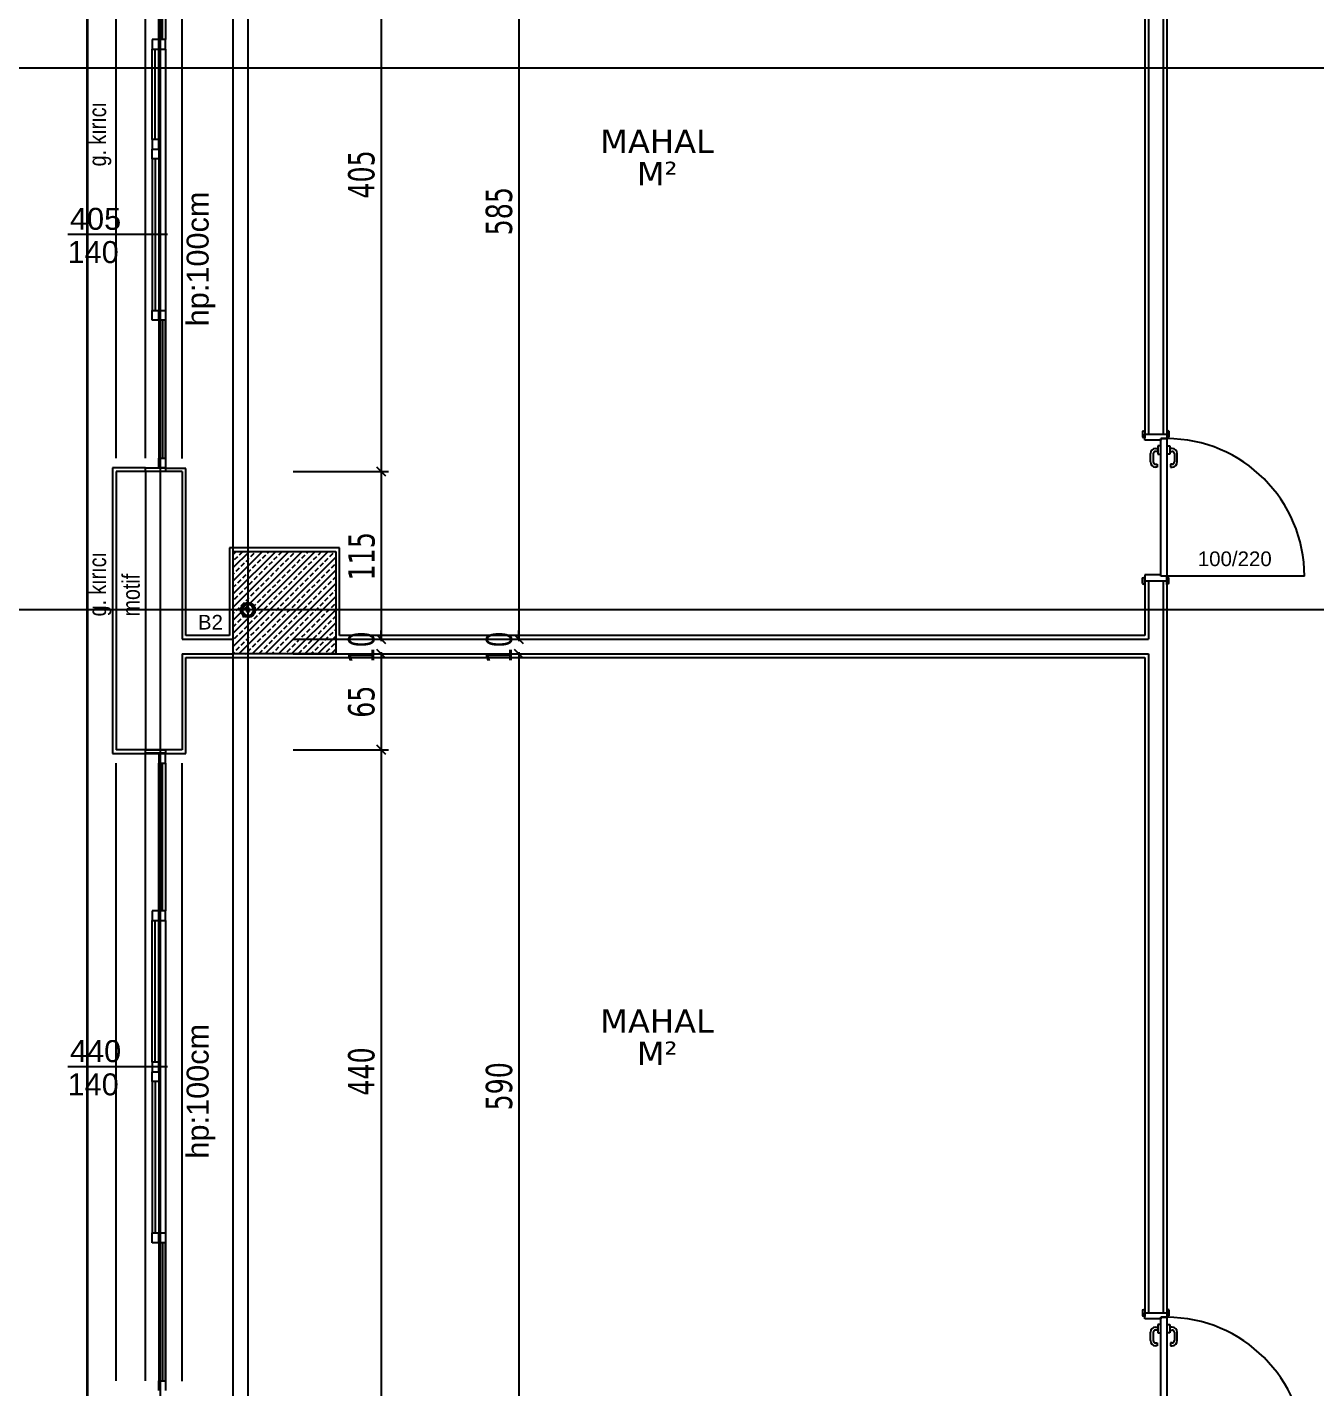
# Model space of a CAD drawing. Header units: millimetres. Extents: x 43168.9 to 43194.6, y -25545.1 to -25543.4.
# Drawn here: x 43176.2357 to 43176.4117, y -25544.0901 to -25543.9043 of the extents above; entities that cross this region are included whole.
import ezdxf
from ezdxf.enums import TextEntityAlignment as Align

# ---------------------------------------------------------------- set-up
doc = ezdxf.new("R2010")
doc.units = ezdxf.units.MM
doc.header["$LTSCALE"] = 200
for name, pattern in [('DASHDOT', [1, 0.5, -0.25, 0, -0.25]), ('DASHDOT2', [0.5, 0.25, -0.125, 0, -0.125]), ('HIDDEN2', [0.1875, 0.125, -0.0625])]:
    doc.linetypes.add(name, pattern=pattern)
for name, color, linetype in [('aks_sgh', 5, 'DASHDOT2'), ('cam_sgh', 1, 'Continuous'), ('dograma_sgh', 43, 'Continuous'), ('duv_sgh', 4, 'Continuous'), ('gor-4_sgh', 17, 'Continuous'), ('izd.tas.alt_sgh', 214, 'HIDDEN2'), ('kolon-b.a_sgh', 6, 'Continuous'), ('olcuic_sgh', 183, 'Continuous'), ('poz_sgh', 12, 'Continuous'), ('siva_sgh', 145, 'Continuous'), ('tarama-betonarme_sgh', 223, 'Continuous'), ('yapi-yaklasma_sgh', 41, 'DASHDOT'), ('yazi-merdi_sgh', 9, 'Continuous')]:
    doc.layers.add(name, color=color, linetype=linetype)
doc.styles.add('1-200', font='arial.ttf', dxfattribs={"height": 60})
doc.styles.add('dim', font='VERDANA.TTF', dxfattribs={"width": 0.7})
doc.styles.add('text1', font='VERDANA.TTF')
doc.styles.add('text2', font='arial.ttf')

msp = doc.modelspace()

# ---------------------------------------------------------------- hatches: boundary and pattern name
h = msp.add_hatch(color=256)
edge = h.paths.add_edge_path()
edge.add_arc((43176.26588, -25543.98392), 0.001, 0, 360)
edge = h.paths.add_edge_path(flags=16)
edge.add_arc((43176.26588, -25543.98392), 0.00075, 0, 360)

# ---------------------------------------------------------------- linework, layer by layer
at = {"color": 0, "linetype": 'ByBlock', "lineweight": -2}
for p, q in [((43176.28347, -25543.9644), (43176.28467, -25543.9656)), ((43176.28467, -25543.9656), (43176.28347, -25543.9644)), ((43176.26608, -25543.98372), (43176.26568, -25543.98372)), ((43176.26568, -25543.98372), (43176.26568, -25543.98412)), ((43176.26568, -25543.98412), (43176.26608, -25543.98412)), ((43176.26595, -25543.98385), (43176.26581, -25543.98399)), ((43176.26595, -25543.98399), (43176.26581, -25543.98385)), ((43176.26608, -25543.98412), (43176.26608, -25543.98372)), ((43176.28347, -25543.98732), (43176.28467, -25543.98852)), ((43176.28347, -25543.98732), (43176.28467, -25543.98852)), ((43176.30228, -25543.98732), (43176.30348, -25543.98852)), ((43176.30228, -25543.98732), (43176.30348, -25543.98852)), ((43176.28467, -25543.99052), (43176.28347, -25543.98932)), ((43176.28467, -25543.99052), (43176.28347, -25543.98932)), ((43176.30348, -25543.99052), (43176.30228, -25543.98932)), ((43176.30348, -25543.99052), (43176.30228, -25543.98932)), ((43176.28347, -25544.0024), (43176.28467, -25544.0036)), ((43176.28467, -25544.0036), (43176.28347, -25544.0024))]:
    msp.add_line(p, q, dxfattribs=at)
at = {"color": 0, "linetype": 'Continuous', "lineweight": -2}
for radius in [0.001, 0.00075]:
    msp.add_circle((43176.26588, -25543.98392), radius, dxfattribs=at)
at = {"layer": 'aks_sgh'}
for p, q in [((43176.25388, -25543.74092), (43176.25388, -25544.60992)), ((43176.26588, -25543.74092), (43176.26588, -25544.60992)), ((43176.98688, -25543.90991), (43176.18488, -25543.90991)), ((43176.98688, -25543.98392), (43176.18488, -25543.98392))]:
    msp.add_line(p, q, dxfattribs=at)
at = {"layer": 'cam_sgh'}
for p, q in [((43176.25419, -25543.906), (43176.25419, -25543.88582)), ((43176.25321, -25543.91967), (43176.25321, -25543.90733)), ((43176.25321, -25543.92233), (43176.25321, -25543.943)), ((43176.25419, -25543.94433), (43176.25419, -25543.96318)), ((43176.25419, -25544.025), (43176.25419, -25544.00482)), ((43176.25321, -25544.04567), (43176.25321, -25544.02633)), ((43176.25321, -25544.04833), (43176.25321, -25544.069)), ((43176.25419, -25544.07033), (43176.25419, -25544.08918))]:
    msp.add_line(p, q, dxfattribs=at)
at = {"layer": 'dograma_sgh'}
for p, q in [((43176.2537, -25543.906), (43176.25279, -25543.906)), ((43176.25279, -25543.906), (43176.25279, -25543.90733)), ((43176.25461, -25543.906), (43176.2537, -25543.906)), ((43176.2537, -25543.906), (43176.2537, -25543.90733)), ((43176.2537, -25543.90733), (43176.2537, -25543.906)), ((43176.25461, -25543.90733), (43176.25461, -25543.906)), ((43176.25279, -25543.90733), (43176.2537, -25543.90733)), ((43176.2537, -25543.90733), (43176.25461, -25543.90733)), ((43176.2537, -25543.91967), (43176.25279, -25543.91967)), ((43176.25279, -25543.91967), (43176.25279, -25543.921)), ((43176.2537, -25543.921), (43176.2537, -25543.91967)), ((43176.25279, -25543.92233), (43176.25279, -25543.921)), ((43176.25279, -25543.921), (43176.2537, -25543.921)), ((43176.25279, -25543.921), (43176.2537, -25543.921)), ((43176.2537, -25543.92233), (43176.25279, -25543.92233)), ((43176.2537, -25543.921), (43176.2537, -25543.92233)), ((43176.25279, -25543.94433), (43176.25279, -25543.943)), ((43176.25279, -25543.943), (43176.2537, -25543.943)), ((43176.2537, -25543.94433), (43176.2537, -25543.943)), ((43176.2537, -25543.943), (43176.25461, -25543.943)), ((43176.2537, -25543.943), (43176.2537, -25543.94433)), ((43176.25461, -25543.943), (43176.25461, -25543.94433)), ((43176.2537, -25543.94433), (43176.25279, -25543.94433)), ((43176.25461, -25543.94433), (43176.2537, -25543.94433)), ((43176.38808, -25543.95952), (43176.38838, -25543.95942)), ((43176.38808, -25543.95952), (43176.38808, -25543.96032)), ((43176.38838, -25543.95942), (43176.38838, -25543.96042)), ((43176.38838, -25543.95992), (43176.39138, -25543.95992)), ((43176.38838, -25543.96072), (43176.38838, -25543.95992)), ((43176.39168, -25543.95952), (43176.39138, -25543.95942)), ((43176.39138, -25543.95942), (43176.39138, -25543.96042)), ((43176.39138, -25543.95992), (43176.39138, -25543.96052)), ((43176.39168, -25543.95952), (43176.39168, -25543.96032)), ((43176.38808, -25543.96032), (43176.38838, -25543.96042)), ((43176.39058, -25543.96072), (43176.38838, -25543.96072)), ((43176.39058, -25543.96152), (43176.39018, -25543.96152)), ((43176.39018, -25543.96152), (43176.39018, -25543.96262)), ((43176.39058, -25543.96052), (43176.39138, -25543.96052)), ((43176.39058, -25543.97932), (43176.39058, -25543.96052)), ((43176.39108, -25543.96052), (43176.39058, -25543.96052)), ((43176.39058, -25543.96052), (43176.39058, -25543.96072)), ((43176.39138, -25543.96052), (43176.39108, -25543.96052)), ((43176.39168, -25543.96032), (43176.39138, -25543.96042)), ((43176.39138, -25543.96052), (43176.39138, -25543.97932)), ((43176.39138, -25543.96152), (43176.39178, -25543.96152)), ((43176.39178, -25543.96152), (43176.39178, -25543.96262)), ((43176.2537, -25543.96451), (43176.2537, -25543.96318)), ((43176.2537, -25543.96318), (43176.25461, -25543.96318)), ((43176.25461, -25543.96318), (43176.25461, -25543.96451)), ((43176.38914, -25543.96371), (43176.38914, -25543.96257)), ((43176.38954, -25543.96257), (43176.38954, -25543.96371)), ((43176.38984, -25543.96187), (43176.39018, -25543.96187)), ((43176.39018, -25543.96227), (43176.38984, -25543.96227)), ((43176.39018, -25543.96262), (43176.39058, -25543.96262)), ((43176.39178, -25543.96262), (43176.39138, -25543.96262)), ((43176.39212, -25543.96187), (43176.39178, -25543.96187)), ((43176.39178, -25543.96227), (43176.39212, -25543.96227)), ((43176.39242, -25543.96257), (43176.39242, -25543.96371)), ((43176.39282, -25543.96371), (43176.39282, -25543.96257)), ((43176.25188, -25543.965), (43176.25188, -25543.96451)), ((43176.25188, -25543.96451), (43176.25461, -25543.96451)), ((43176.25461, -25543.965), (43176.25188, -25543.965)), ((43176.25461, -25543.96451), (43176.2537, -25543.96451)), ((43176.25461, -25543.96451), (43176.25461, -25543.965)), ((43176.38984, -25543.96401), (43176.39008, -25543.96401)), ((43176.39008, -25543.96441), (43176.38984, -25543.96441)), ((43176.39008, -25543.96401), (43176.39008, -25543.96441)), ((43176.39212, -25543.96401), (43176.39188, -25543.96401)), ((43176.39188, -25543.96401), (43176.39188, -25543.96441)), ((43176.39188, -25543.96441), (43176.39212, -25543.96441)), ((43176.38808, -25543.97952), (43176.38838, -25543.97942)), ((43176.38808, -25543.98032), (43176.38808, -25543.97952)), ((43176.38808, -25543.98032), (43176.38838, -25543.98042)), ((43176.39058, -25543.97912), (43176.38838, -25543.97912)), ((43176.38838, -25543.97912), (43176.38838, -25543.97992)), ((43176.38838, -25543.98042), (43176.38838, -25543.97942)), ((43176.38838, -25543.97992), (43176.39138, -25543.97992)), ((43176.39058, -25543.97932), (43176.39058, -25543.97912)), ((43176.39138, -25543.97932), (43176.39058, -25543.97932)), ((43176.39108, -25543.97932), (43176.39058, -25543.97932)), ((43176.39138, -25543.97932), (43176.39108, -25543.97932)), ((43176.39138, -25543.97992), (43176.39138, -25543.97932)), ((43176.39168, -25543.97952), (43176.39138, -25543.97942)), ((43176.39138, -25543.98042), (43176.39138, -25543.97942)), ((43176.39168, -25543.98032), (43176.39138, -25543.98042)), ((43176.39168, -25543.98032), (43176.39168, -25543.97952)), ((43176.25188, -25544.00349), (43176.25188, -25544.003)), ((43176.25188, -25544.003), (43176.25461, -25544.003)), ((43176.25461, -25544.00349), (43176.25188, -25544.00349)), ((43176.25461, -25544.00349), (43176.2537, -25544.00349)), ((43176.2537, -25544.00349), (43176.2537, -25544.00482)), ((43176.25461, -25544.003), (43176.25461, -25544.00349)), ((43176.25461, -25544.00482), (43176.25461, -25544.00349)), ((43176.2537, -25544.00482), (43176.25461, -25544.00482)), ((43176.2537, -25544.025), (43176.25279, -25544.025)), ((43176.25279, -25544.025), (43176.25279, -25544.02633)), ((43176.25461, -25544.025), (43176.2537, -25544.025)), ((43176.2537, -25544.025), (43176.2537, -25544.02633)), ((43176.2537, -25544.02633), (43176.2537, -25544.025)), ((43176.25461, -25544.02633), (43176.25461, -25544.025)), ((43176.25279, -25544.02633), (43176.2537, -25544.02633)), ((43176.2537, -25544.02633), (43176.25461, -25544.02633)), ((43176.2537, -25544.04567), (43176.25279, -25544.04567)), ((43176.25279, -25544.04567), (43176.25279, -25544.047)), ((43176.25279, -25544.04833), (43176.25279, -25544.047)), ((43176.25279, -25544.047), (43176.2537, -25544.047)), ((43176.25279, -25544.047), (43176.2537, -25544.047)), ((43176.2537, -25544.047), (43176.2537, -25544.04567)), ((43176.2537, -25544.047), (43176.2537, -25544.04833)), ((43176.2537, -25544.04833), (43176.25279, -25544.04833)), ((43176.25279, -25544.07033), (43176.25279, -25544.069)), ((43176.25279, -25544.069), (43176.2537, -25544.069)), ((43176.2537, -25544.07033), (43176.2537, -25544.069)), ((43176.2537, -25544.069), (43176.25461, -25544.069)), ((43176.2537, -25544.069), (43176.2537, -25544.07033)), ((43176.25461, -25544.069), (43176.25461, -25544.07033)), ((43176.2537, -25544.07033), (43176.25279, -25544.07033)), ((43176.25461, -25544.07033), (43176.2537, -25544.07033)), ((43176.38808, -25544.07952), (43176.38838, -25544.07942)), ((43176.38808, -25544.07952), (43176.38808, -25544.08032)), ((43176.38808, -25544.08032), (43176.38838, -25544.08042)), ((43176.38838, -25544.07942), (43176.38838, -25544.08042)), ((43176.38838, -25544.07992), (43176.39138, -25544.07992)), ((43176.38838, -25544.08072), (43176.38838, -25544.07992)), ((43176.39058, -25544.08072), (43176.38838, -25544.08072)), ((43176.39058, -25544.08052), (43176.39138, -25544.08052)), ((43176.39058, -25544.09932), (43176.39058, -25544.08052)), ((43176.39108, -25544.08052), (43176.39058, -25544.08052)), ((43176.39058, -25544.08052), (43176.39058, -25544.08072)), ((43176.39138, -25544.08052), (43176.39108, -25544.08052)), ((43176.39168, -25544.07952), (43176.39138, -25544.07942)), ((43176.39138, -25544.07942), (43176.39138, -25544.08042)), ((43176.39138, -25544.07992), (43176.39138, -25544.08052)), ((43176.39168, -25544.08032), (43176.39138, -25544.08042)), ((43176.39138, -25544.08052), (43176.39138, -25544.09932)), ((43176.39168, -25544.07952), (43176.39168, -25544.08032)), ((43176.38914, -25544.08371), (43176.38914, -25544.08257)), ((43176.38954, -25544.08257), (43176.38954, -25544.08371)), ((43176.38984, -25544.08187), (43176.39018, -25544.08187)), ((43176.39018, -25544.08227), (43176.38984, -25544.08227)), ((43176.39058, -25544.08152), (43176.39018, -25544.08152)), ((43176.39018, -25544.08152), (43176.39018, -25544.08262)), ((43176.39138, -25544.08152), (43176.39178, -25544.08152)), ((43176.39178, -25544.08152), (43176.39178, -25544.08262)), ((43176.39212, -25544.08187), (43176.39178, -25544.08187)), ((43176.39178, -25544.08227), (43176.39212, -25544.08227)), ((43176.39242, -25544.08257), (43176.39242, -25544.08371)), ((43176.39282, -25544.08371), (43176.39282, -25544.08257)), ((43176.38984, -25544.08401), (43176.39008, -25544.08401)), ((43176.39008, -25544.08441), (43176.38984, -25544.08441)), ((43176.39008, -25544.08401), (43176.39008, -25544.08441)), ((43176.39018, -25544.08262), (43176.39058, -25544.08262)), ((43176.39178, -25544.08262), (43176.39138, -25544.08262)), ((43176.39212, -25544.08401), (43176.39188, -25544.08401)), ((43176.39188, -25544.08401), (43176.39188, -25544.08441)), ((43176.39188, -25544.08441), (43176.39212, -25544.08441)), ((43176.2537, -25544.09051), (43176.2537, -25544.08918)), ((43176.2537, -25544.08918), (43176.25461, -25544.08918)), ((43176.25461, -25544.08918), (43176.25461, -25544.09051))]:
    msp.add_line(p, q, dxfattribs=at)
at = {"layer": 'dograma_sgh', "color": 145}
msp.add_line((43176.41018, -25543.97932), (43176.39138, -25543.97932), dxfattribs=at)
for centre in [(43176.39138, -25543.97932), (43176.39138, -25544.09932)]:
    msp.add_arc(centre, 0.0188, 0, 90, dxfattribs=at)
at = {"layer": 'dograma_sgh'}
for centre, radius, start, end in [((43176.38984, -25543.96257), 0.0007, 90, 180), ((43176.38984, -25543.96257), 0.0003, 90, 180), ((43176.39212, -25543.96257), 0.0007, 360, 90), ((43176.39212, -25543.96257), 0.0003, 360, 90), ((43176.38984, -25543.96371), 0.0007, 180, 270), ((43176.38984, -25543.96371), 0.0003, 180, 270), ((43176.39212, -25543.96371), 0.0003, 270, 360), ((43176.39212, -25543.96371), 0.0007, 270, 360), ((43176.38984, -25544.08257), 0.0007, 90, 180), ((43176.38984, -25544.08257), 0.0003, 90, 180), ((43176.39212, -25544.08257), 0.0007, 360, 90), ((43176.39212, -25544.08257), 0.0003, 360, 90), ((43176.38984, -25544.08371), 0.0007, 180, 270), ((43176.38984, -25544.08371), 0.0003, 180, 270), ((43176.39212, -25544.08371), 0.0003, 270, 360), ((43176.39212, -25544.08371), 0.0007, 270, 360)]:
    msp.add_arc(centre, radius, start, end, dxfattribs=at)
at = {"layer": 'duv_sgh'}
for p, q in [((43176.38888, -25543.87092), (43176.38888, -25543.95992)), ((43176.39088, -25543.87092), (43176.39088, -25543.95992)), ((43176.38838, -25543.95992), (43176.39138, -25543.95992)), ((43176.24788, -25543.965), (43176.24788, -25544.003)), ((43176.25688, -25543.965), (43176.24788, -25543.965)), ((43176.25188, -25543.965), (43176.25188, -25544.003)), ((43176.25688, -25543.965), (43176.25688, -25543.98792)), ((43176.38838, -25543.97992), (43176.39138, -25543.97992)), ((43176.38888, -25543.97992), (43176.38888, -25543.98792)), ((43176.39088, -25543.97992), (43176.39088, -25544.07992)), ((43176.25688, -25543.98792), (43176.26388, -25543.98792)), ((43176.27788, -25543.98792), (43176.38888, -25543.98792)), ((43176.25688, -25543.98992), (43176.25688, -25544.003)), ((43176.25688, -25543.98992), (43176.26388, -25543.98992)), ((43176.27788, -25543.98992), (43176.38888, -25543.98992)), ((43176.38888, -25543.98992), (43176.38888, -25544.07992)), ((43176.25688, -25544.003), (43176.24788, -25544.003)), ((43176.38838, -25544.07992), (43176.39138, -25544.07992))]:
    msp.add_line(p, q, dxfattribs=at)
at = {"layer": 'gor-4_sgh'}
for p, q in [((43176.24388, -25543.85792), (43176.24388, -25544.47292)), ((43176.25188, -25543.921), (43176.25188, -25543.88435)), ((43176.24788, -25543.96318), (43176.24788, -25543.88582)), ((43176.2537, -25543.906), (43176.2537, -25543.88582)), ((43176.25461, -25543.88582), (43176.25461, -25543.906)), ((43176.25688, -25543.96324), (43176.25688, -25543.88582)), ((43176.25279, -25543.91967), (43176.25279, -25543.90733)), ((43176.2537, -25543.91967), (43176.2537, -25543.90733)), ((43176.25461, -25543.90733), (43176.25461, -25543.96451)), ((43176.25188, -25543.96318), (43176.25188, -25543.921)), ((43176.25279, -25543.92233), (43176.25279, -25543.943)), ((43176.2537, -25543.92233), (43176.2537, -25543.943)), ((43176.2537, -25543.94433), (43176.2537, -25543.96318)), ((43176.25461, -25543.96318), (43176.25461, -25543.94433)), ((43176.25188, -25544.047), (43176.25188, -25544.00335)), ((43176.24788, -25544.08918), (43176.24788, -25544.00482)), ((43176.2537, -25544.025), (43176.2537, -25544.00482)), ((43176.25461, -25544.00482), (43176.25461, -25544.025)), ((43176.25688, -25544.08924), (43176.25688, -25544.00482)), ((43176.25279, -25544.04567), (43176.25279, -25544.02633)), ((43176.2537, -25544.04567), (43176.2537, -25544.02633)), ((43176.25461, -25544.02633), (43176.25461, -25544.09051)), ((43176.25188, -25544.08918), (43176.25188, -25544.047)), ((43176.25279, -25544.04833), (43176.25279, -25544.069)), ((43176.2537, -25544.04833), (43176.2537, -25544.069)), ((43176.2537, -25544.07033), (43176.2537, -25544.08918)), ((43176.25461, -25544.08918), (43176.25461, -25544.07033))]:
    msp.add_line(p, q, dxfattribs=at)
at = {"layer": 'izd.tas.alt_sgh'}
for p, q in [((43176.26388, -25543.97792), (43176.26388, -25543.83792)), ((43176.26388, -25544.46492), (43176.26388, -25543.97792))]:
    msp.add_line(p, q, dxfattribs=at)
at = {"layer": 'kolon-b.a_sgh'}
for p, q in [((43176.26388, -25543.97592), (43176.27788, -25543.97592)), ((43176.26388, -25543.98992), (43176.26388, -25543.97592)), ((43176.27788, -25543.97592), (43176.27788, -25543.98992)), ((43176.27788, -25543.98992), (43176.26388, -25543.98992))]:
    msp.add_line(p, q, dxfattribs=at)
at = {"layer": 'olcuic_sgh'}
for p, q in [((43176.30288, -25543.87068), (43176.30288, -25543.98817)), ((43176.28407, -25543.88375), (43176.28407, -25543.96525)), ((43176.27207, -25543.965), (43176.28507, -25543.965)), ((43176.27207, -25543.965), (43176.28507, -25543.965)), ((43176.28407, -25543.96475), (43176.28407, -25543.98817)), ((43176.28407, -25543.98792), (43176.28407, -25543.98672)), ((43176.30288, -25543.98792), (43176.30288, -25543.98672)), ((43176.27207, -25543.98792), (43176.28507, -25543.98792)), ((43176.27207, -25543.98792), (43176.28507, -25543.98792)), ((43176.28407, -25543.98967), (43176.28407, -25544.00325)), ((43176.30012, -25543.98792), (43176.30388, -25543.98792)), ((43176.30012, -25543.98792), (43176.30388, -25543.98792)), ((43176.30288, -25543.98967), (43176.30288, -25544.10817)), ((43176.27207, -25543.98992), (43176.28507, -25543.98992)), ((43176.27207, -25543.98992), (43176.28507, -25543.98992)), ((43176.28407, -25543.98992), (43176.28407, -25543.99112)), ((43176.30012, -25543.98992), (43176.30388, -25543.98992)), ((43176.30012, -25543.98992), (43176.30388, -25543.98992)), ((43176.30288, -25543.98992), (43176.30288, -25543.99112)), ((43176.27207, -25544.003), (43176.28507, -25544.003)), ((43176.27207, -25544.003), (43176.28507, -25544.003)), ((43176.28407, -25544.00275), (43176.28407, -25544.09125))]:
    msp.add_line(p, q, dxfattribs=at)
at = {"layer": 'poz_sgh'}
for p, q in [((43176.25489, -25543.93266), (43176.2413, -25543.93266)), ((43176.25489, -25544.04633), (43176.2413, -25544.04633))]:
    msp.add_line(p, q, dxfattribs=at)
at = {"layer": 'siva_sgh'}
for p, q in [((43176.38838, -25543.87142), (43176.38838, -25543.95992)), ((43176.39138, -25543.87142), (43176.39138, -25543.95992)), ((43176.25188, -25543.96451), (43176.24738, -25543.96451)), ((43176.24738, -25543.96451), (43176.24738, -25544.003)), ((43176.25738, -25543.96462), (43176.25461, -25543.96462)), ((43176.25738, -25543.98742), (43176.25738, -25543.96462)), ((43176.27838, -25543.97542), (43176.26338, -25543.97542)), ((43176.26338, -25543.97542), (43176.26338, -25543.98742)), ((43176.27838, -25543.98742), (43176.27838, -25543.97542)), ((43176.38838, -25543.97992), (43176.38838, -25543.98742)), ((43176.39138, -25543.97992), (43176.39138, -25544.07992)), ((43176.26338, -25543.98742), (43176.25738, -25543.98742)), ((43176.38838, -25543.98742), (43176.27838, -25543.98742)), ((43176.25688, -25543.98992), (43176.25688, -25543.99042)), ((43176.25738, -25544.0035), (43176.25738, -25543.99042)), ((43176.25738, -25543.99042), (43176.26338, -25543.99042)), ((43176.26338, -25543.99042), (43176.26338, -25543.99042)), ((43176.26338, -25543.99042), (43176.27838, -25543.99042)), ((43176.27838, -25543.99042), (43176.27838, -25543.99042)), ((43176.27838, -25543.99042), (43176.38838, -25543.99042)), ((43176.38838, -25543.99042), (43176.38838, -25544.07992)), ((43176.24738, -25544.003), (43176.24738, -25544.0035)), ((43176.24738, -25544.0035), (43176.25188, -25544.0035)), ((43176.24938, -25544.0035), (43176.25738, -25544.0035))]:
    msp.add_line(p, q, dxfattribs=at)
at = {"layer": 'tarama-betonarme_sgh'}
for p, q in [((43176.26388, -25543.97633), (43176.26429, -25543.97592)), ((43176.26388, -25543.97813), (43176.26609, -25543.97592)), ((43176.26388, -25543.97992), (43176.26788, -25543.97592)), ((43176.26388, -25543.98172), (43176.26968, -25543.97592)), ((43176.26388, -25543.98352), (43176.27148, -25543.97592)), ((43176.26388, -25543.98531), (43176.27327, -25543.97592)), ((43176.26388, -25543.98711), (43176.27507, -25543.97592)), ((43176.26388, -25543.9889), (43176.27686, -25543.97592)), ((43176.26405, -25543.97705), (43176.2645, -25543.97661)), ((43176.26473, -25543.97638), (43176.26518, -25543.97593)), ((43176.2663, -25543.97661), (43176.26675, -25543.97616)), ((43176.26697, -25543.97593), (43176.26699, -25543.97592)), ((43176.26787, -25543.97683), (43176.26832, -25543.97638)), ((43176.26854, -25543.97616), (43176.26878, -25543.97592)), ((43176.26944, -25543.97705), (43176.26989, -25543.97661)), ((43176.27012, -25543.97638), (43176.27056, -25543.97593)), ((43176.27169, -25543.97661), (43176.27214, -25543.97616)), ((43176.27236, -25543.97593), (43176.27237, -25543.97592)), ((43176.27326, -25543.97683), (43176.27371, -25543.97638)), ((43176.27393, -25543.97616), (43176.27417, -25543.97592)), ((43176.27483, -25543.97705), (43176.27528, -25543.97661)), ((43176.2755, -25543.97638), (43176.27595, -25543.97593)), ((43176.27708, -25543.97661), (43176.27752, -25543.97616)), ((43176.27775, -25543.97593), (43176.27776, -25543.97592)), ((43176.26428, -25543.97863), (43176.26473, -25543.97818)), ((43176.26466, -25543.98992), (43176.27788, -25543.9767)), ((43176.26495, -25543.97795), (43176.2654, -25543.9775)), ((43176.26563, -25543.97728), (43176.26607, -25543.97683)), ((43176.26585, -25543.97885), (43176.2663, -25543.9784)), ((43176.26646, -25543.98992), (43176.27788, -25543.9785)), ((43176.26652, -25543.97818), (43176.26697, -25543.97773)), ((43176.2672, -25543.9775), (43176.26765, -25543.97705)), ((43176.2681, -25543.9784), (43176.26854, -25543.97795)), ((43176.26877, -25543.97773), (43176.26922, -25543.97728)), ((43176.26967, -25543.97863), (43176.27012, -25543.97818)), ((43176.27034, -25543.97795), (43176.27079, -25543.9775)), ((43176.27101, -25543.97728), (43176.27146, -25543.97683)), ((43176.27124, -25543.97885), (43176.27169, -25543.9784)), ((43176.27191, -25543.97818), (43176.27236, -25543.97773)), ((43176.27259, -25543.9775), (43176.27303, -25543.97705)), ((43176.27348, -25543.9784), (43176.27393, -25543.97795)), ((43176.27416, -25543.97773), (43176.27461, -25543.97728)), ((43176.27505, -25543.97863), (43176.2755, -25543.97818)), ((43176.27573, -25543.97795), (43176.27618, -25543.9775)), ((43176.2764, -25543.97728), (43176.27685, -25543.97683)), ((43176.27663, -25543.97885), (43176.27708, -25543.9784)), ((43176.2773, -25543.97818), (43176.27775, -25543.97773)), ((43176.26388, -25543.97903), (43176.26405, -25543.97885)), ((43176.2645, -25543.9802), (43176.26495, -25543.97975)), ((43176.26518, -25543.97952), (43176.26563, -25543.97908)), ((43176.26607, -25543.98042), (43176.26652, -25543.97997)), ((43176.26675, -25543.97975), (43176.2672, -25543.9793)), ((43176.26742, -25543.97908), (43176.26787, -25543.97863)), ((43176.26765, -25543.98065), (43176.2681, -25543.9802)), ((43176.26825, -25543.98992), (43176.27788, -25543.98029)), ((43176.26832, -25543.97997), (43176.26877, -25543.97952)), ((43176.26899, -25543.9793), (43176.26944, -25543.97885)), ((43176.26989, -25543.9802), (43176.27034, -25543.97975)), ((43176.27056, -25543.97952), (43176.27101, -25543.97908)), ((43176.27146, -25543.98042), (43176.27191, -25543.97997)), ((43176.27214, -25543.97975), (43176.27259, -25543.9793)), ((43176.27281, -25543.97908), (43176.27326, -25543.97863)), ((43176.27303, -25543.98065), (43176.27348, -25543.9802)), ((43176.27371, -25543.97997), (43176.27416, -25543.97952)), ((43176.27438, -25543.9793), (43176.27483, -25543.97885)), ((43176.27528, -25543.9802), (43176.27573, -25543.97975)), ((43176.27595, -25543.97952), (43176.2764, -25543.97908)), ((43176.27685, -25543.98042), (43176.2773, -25543.97997)), ((43176.27752, -25543.97975), (43176.27788, -25543.97939)), ((43176.26388, -25543.98082), (43176.26428, -25543.98042)), ((43176.26405, -25543.98244), (43176.2645, -25543.98199)), ((43176.26473, -25543.98177), (43176.26518, -25543.98132)), ((43176.2654, -25543.9811), (43176.26585, -25543.98065)), ((43176.26563, -25543.98267), (43176.26607, -25543.98222)), ((43176.2663, -25543.98199), (43176.26675, -25543.98155)), ((43176.26697, -25543.98132), (43176.26742, -25543.98087)), ((43176.26787, -25543.98222), (43176.26832, -25543.98177)), ((43176.26854, -25543.98155), (43176.26899, -25543.9811)), ((43176.26922, -25543.98087), (43176.26967, -25543.98042)), ((43176.26944, -25543.98244), (43176.26989, -25543.98199)), ((43176.27005, -25543.98992), (43176.27788, -25543.98209)), ((43176.27012, -25543.98177), (43176.27056, -25543.98132)), ((43176.27079, -25543.9811), (43176.27124, -25543.98065)), ((43176.27101, -25543.98267), (43176.27146, -25543.98222)), ((43176.27169, -25543.98199), (43176.27214, -25543.98155)), ((43176.27236, -25543.98132), (43176.27281, -25543.98087)), ((43176.27326, -25543.98222), (43176.27371, -25543.98177)), ((43176.27393, -25543.98155), (43176.27438, -25543.9811)), ((43176.27461, -25543.98087), (43176.27505, -25543.98042)), ((43176.27483, -25543.98244), (43176.27528, -25543.98199)), ((43176.2755, -25543.98177), (43176.27595, -25543.98132)), ((43176.27618, -25543.9811), (43176.27663, -25543.98065)), ((43176.2764, -25543.98267), (43176.27685, -25543.98222)), ((43176.27708, -25543.98199), (43176.27752, -25543.98155)), ((43176.27775, -25543.98132), (43176.27788, -25543.98119)), ((43176.26428, -25543.98401), (43176.26473, -25543.98357)), ((43176.26495, -25543.98334), (43176.2654, -25543.98289)), ((43176.26585, -25543.98424), (43176.2663, -25543.98379)), ((43176.26652, -25543.98357), (43176.26697, -25543.98312)), ((43176.2672, -25543.98289), (43176.26765, -25543.98244)), ((43176.26742, -25543.98446), (43176.26787, -25543.98401)), ((43176.2681, -25543.98379), (43176.26854, -25543.98334)), ((43176.26877, -25543.98312), (43176.26922, -25543.98267)), ((43176.26967, -25543.98401), (43176.27012, -25543.98357)), ((43176.27034, -25543.98334), (43176.27079, -25543.98289)), ((43176.27124, -25543.98424), (43176.27169, -25543.98379)), ((43176.27184, -25543.98992), (43176.27788, -25543.98388)), ((43176.27191, -25543.98357), (43176.27236, -25543.98312)), ((43176.27259, -25543.98289), (43176.27303, -25543.98244)), ((43176.27281, -25543.98446), (43176.27326, -25543.98401)), ((43176.27348, -25543.98379), (43176.27393, -25543.98334)), ((43176.27416, -25543.98312), (43176.27461, -25543.98267)), ((43176.27505, -25543.98401), (43176.2755, -25543.98357)), ((43176.27573, -25543.98334), (43176.27618, -25543.98289)), ((43176.27663, -25543.98424), (43176.27708, -25543.98379)), ((43176.2773, -25543.98357), (43176.27775, -25543.98312)), ((43176.26388, -25543.98441), (43176.26405, -25543.98424)), ((43176.26388, -25543.98621), (43176.26428, -25543.98581)), ((43176.2645, -25543.98559), (43176.26495, -25543.98514)), ((43176.26518, -25543.98491), (43176.26563, -25543.98446)), ((43176.26607, -25543.98581), (43176.26652, -25543.98536)), ((43176.26675, -25543.98514), (43176.2672, -25543.98469)), ((43176.26765, -25543.98604), (43176.2681, -25543.98559)), ((43176.26832, -25543.98536), (43176.26877, -25543.98491)), ((43176.26899, -25543.98469), (43176.26944, -25543.98424)), ((43176.26922, -25543.98626), (43176.26967, -25543.98581)), ((43176.26989, -25543.98559), (43176.27034, -25543.98514)), ((43176.27056, -25543.98491), (43176.27101, -25543.98446)), ((43176.27146, -25543.98581), (43176.27191, -25543.98536)), ((43176.27214, -25543.98514), (43176.27259, -25543.98469)), ((43176.27303, -25543.98604), (43176.27348, -25543.98559)), ((43176.27364, -25543.98992), (43176.27788, -25543.98568)), ((43176.27371, -25543.98536), (43176.27416, -25543.98491)), ((43176.27438, -25543.98469), (43176.27483, -25543.98424)), ((43176.27461, -25543.98626), (43176.27505, -25543.98581)), ((43176.27528, -25543.98559), (43176.27573, -25543.98514)), ((43176.27595, -25543.98491), (43176.2764, -25543.98446)), ((43176.27685, -25543.98581), (43176.2773, -25543.98536)), ((43176.27752, -25543.98514), (43176.27788, -25543.98478)), ((43176.26405, -25543.98783), (43176.2645, -25543.98738)), ((43176.26473, -25543.98716), (43176.26518, -25543.98671)), ((43176.2654, -25543.98648), (43176.26585, -25543.98604)), ((43176.26563, -25543.98806), (43176.26607, -25543.98761)), ((43176.2663, -25543.98738), (43176.26675, -25543.98693)), ((43176.26697, -25543.98671), (43176.26742, -25543.98626)), ((43176.2672, -25543.98828), (43176.26765, -25543.98783)), ((43176.26787, -25543.98761), (43176.26832, -25543.98716)), ((43176.26854, -25543.98693), (43176.26899, -25543.98648)), ((43176.26944, -25543.98783), (43176.26989, -25543.98738)), ((43176.27012, -25543.98716), (43176.27056, -25543.98671)), ((43176.27079, -25543.98648), (43176.27124, -25543.98604)), ((43176.27101, -25543.98806), (43176.27146, -25543.98761)), ((43176.27169, -25543.98738), (43176.27214, -25543.98693)), ((43176.27236, -25543.98671), (43176.27281, -25543.98626)), ((43176.27259, -25543.98828), (43176.27303, -25543.98783)), ((43176.27326, -25543.98761), (43176.27371, -25543.98716)), ((43176.27393, -25543.98693), (43176.27438, -25543.98648)), ((43176.27483, -25543.98783), (43176.27528, -25543.98738)), ((43176.27544, -25543.98992), (43176.27788, -25543.98748)), ((43176.2755, -25543.98716), (43176.27595, -25543.98671)), ((43176.27618, -25543.98648), (43176.27663, -25543.98604)), ((43176.2764, -25543.98806), (43176.27685, -25543.98761)), ((43176.27708, -25543.98738), (43176.27752, -25543.98693)), ((43176.27775, -25543.98671), (43176.27788, -25543.98658)), ((43176.26388, -25543.9898), (43176.26405, -25543.98963)), ((43176.26428, -25543.9894), (43176.26473, -25543.98895)), ((43176.26495, -25543.98873), (43176.2654, -25543.98828)), ((43176.26585, -25543.98963), (43176.2663, -25543.98918)), ((43176.26652, -25543.98895), (43176.26697, -25543.9885)), ((43176.26742, -25543.98985), (43176.26787, -25543.9894)), ((43176.2681, -25543.98918), (43176.26854, -25543.98873)), ((43176.26877, -25543.9885), (43176.26922, -25543.98806)), ((43176.26915, -25543.98992), (43176.26944, -25543.98963)), ((43176.26967, -25543.9894), (43176.27012, -25543.98895)), ((43176.27034, -25543.98873), (43176.27079, -25543.98828)), ((43176.27124, -25543.98963), (43176.27169, -25543.98918)), ((43176.27191, -25543.98895), (43176.27236, -25543.9885)), ((43176.27281, -25543.98985), (43176.27326, -25543.9894)), ((43176.27348, -25543.98918), (43176.27393, -25543.98873)), ((43176.27416, -25543.9885), (43176.27461, -25543.98806)), ((43176.27454, -25543.98992), (43176.27483, -25543.98963)), ((43176.27505, -25543.9894), (43176.2755, -25543.98895)), ((43176.27573, -25543.98873), (43176.27618, -25543.98828)), ((43176.27663, -25543.98963), (43176.27708, -25543.98918)), ((43176.27723, -25543.98992), (43176.27788, -25543.98927)), ((43176.2773, -25543.98895), (43176.27775, -25543.9885)), ((43176.26556, -25543.98992), (43176.26563, -25543.98985)), ((43176.27095, -25543.98992), (43176.27101, -25543.98985)), ((43176.27633, -25543.98992), (43176.2764, -25543.98985))]:
    msp.add_line(p, q, dxfattribs=at)
at = {"layer": 'yapi-yaklasma_sgh'}
msp.add_line((43176.244, -25544.72615), (43176.244, -25543.79832), dxfattribs=at)
msp.add_line((43176.244, -25544.72615), (43176.244, -25543.79832), dxfattribs=at)

# ---------------------------------------------------------------- texts
at = {"color": 7, "style": 'text1'}
for tag, text, p in [('MAHAL', '', (43176.32177, -25543.91991)), ('M²', 'm²', (43176.32177, -25543.92429)), ('MAHAL', '', (43176.32177, -25544.04007)), ('M²', 'm²', (43176.32177, -25544.04445))]:
    msp.add_attdef(tag, text=text, height=0.0032, dxfattribs=at).set_placement(p, align=Align.MIDDLE)
at = {"layer": 'aks_sgh', "style": '1-200'}
msp.add_text('B2', height=0.002, rotation=0, dxfattribs=at).set_placement((43176.25905, -25543.98659))
at = {"layer": 'olcuic_sgh', "color": 2, "style": 'dim', "width": 0.7}
for s, p in [('405', (43176.28316, -25543.92774)), ('585', (43176.30196, -25543.93276)), ('115', (43176.28319, -25543.97988)), ('10', (43176.28316, -25543.99124)), ('10', (43176.30197, -25543.99124)), ('65', (43176.28316, -25543.99865)), ('440', (43176.28316, -25544.05025)), ('590', (43176.30197, -25544.05227))]:
    msp.add_text(s, height=0.0036, rotation=90, dxfattribs=at).set_placement(p)
at = {"layer": 'poz_sgh', "style": 'text2'}
for p in [(43176.26051, -25543.93598), (43176.26051, -25544.04965)]:
    msp.add_text('hp:100cm', height=0.003, rotation=90, dxfattribs=at).set_placement(p, align=Align.CENTER)
for s, height, p in [('405', 0.003, (43176.24507, -25543.932)), ('140', 0.003, (43176.24474, -25543.93654)), ('100/220', 0.002, (43176.40067, -25543.97793)), ('440', 0.003, (43176.24507, -25544.04567)), ('140', 0.003, (43176.24474, -25544.05021))]:
    msp.add_text(s, height=height, dxfattribs=at).set_placement(p, align=Align.CENTER)
at = {"layer": 'yazi-merdi_sgh', "style": 'text2', "width": 0.8}
for s, p in [('g. kırıcı', (43176.24651, -25543.92334)), ('g. kırıcı', (43176.24651, -25543.9848)), ('motif', (43176.25111, -25543.9848))]:
    msp.add_text(s, height=0.0024, rotation=90, dxfattribs=at).set_placement(p)

doc.saveas('drawing.dxf')
